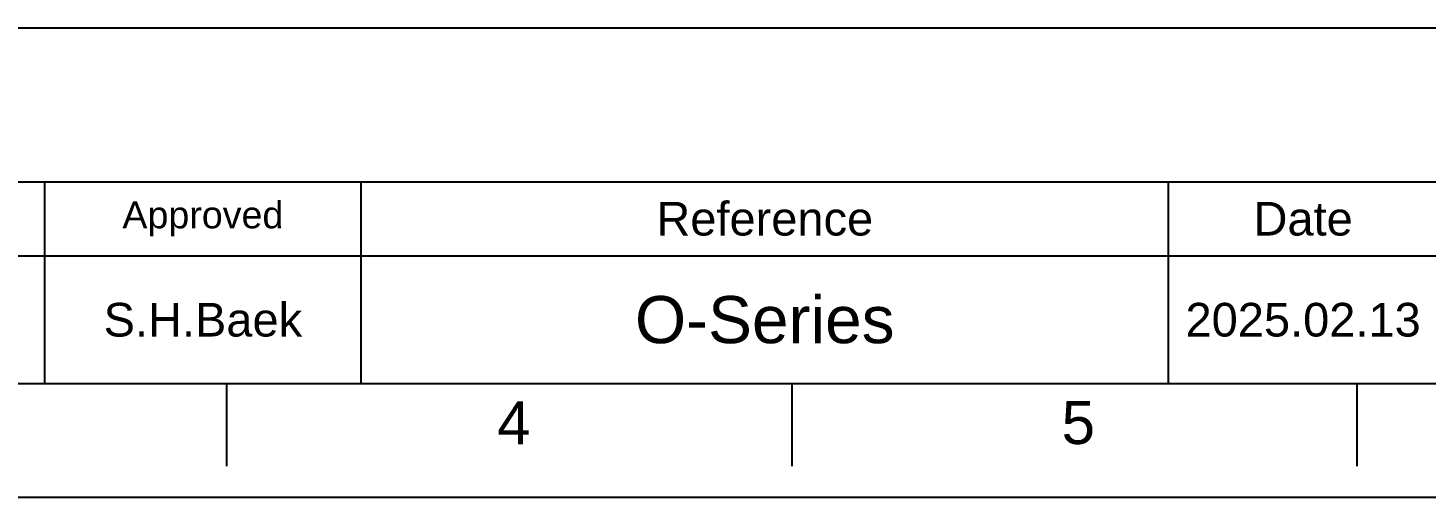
# Model space of a CAD drawing. Header units: millimetres. Extents: x 24023 to 24864, y 1163 to 1757.
# Drawn here: x 24308 to 24555.6, y 1162.7 to 1245.8 of the extents above; entities that cross this region are included whole.
import ezdxf

# ---------------------------------------------------------------- set-up
doc = ezdxf.new("R2010")
doc.units = ezdxf.units.MM
doc.layers.add('FORM', color=7, linetype='Continuous')
doc.layers.add('벽', color=2, linetype='Continuous')
doc.layers.add('TEXT', color=2, linetype='Continuous', lineweight=13)
doc.styles.get("Standard").update_dxf_attribs({"font": 'arial.ttf'})

msp = doc.modelspace()

# ---------------------------------------------------------------- linework, layer by layer
at = {"layer": 'FORM'}
for p, q in [((24198.94, 1218.51), (24843.75, 1218.51)), ((24310.98, 1182.76), (24310.98, 1218.51)), ((24367, 1182.76), (24367, 1218.51)), ((24510.02, 1182.76), (24510.02, 1218.51)), ((24510.02, 1182.76), (24510.02, 1218.51)), ((24510.02, 1182.76), (24510.02, 1218.51)), ((24142.92, 1205.4), (24700.73, 1205.4))]:
    msp.add_line(p, q, dxfattribs=at)
at = {"layer": 'FORM', "color": 7, "linetype": 'Continuous'}
for p, q in [((24843.75, 1182.76), (24042.8, 1182.76)), ((24343.16, 1182.76), (24343.16, 1168.2)), ((24443.28, 1182.76), (24443.28, 1168.2)), ((24543.4, 1182.76), (24543.4, 1168.2)), ((24022.78, 1162.73), (24863.78, 1162.73))]:
    msp.add_line(p, q, dxfattribs=at)
at = {"layer": 'TEXT'}
msp.add_point((24310.98, 1207.79), dxfattribs=at)
at = {"layer": '벽'}
msp.add_line((24074.97, 1245.77), (24776.17, 1245.77), dxfattribs=at)

# ---------------------------------------------------------------- texts
at = {"layer": 'FORM', "char_height": 7.63, "attachment_point": 5}
for s, insert in [('4', (24394.07, 1175.87)), ('5', (24494.04, 1175.87))]:
    msp.add_mtext_dynamic_manual_height_columns(s, width=50.0595, gutter_width=12.51, heights=[0], dxfattribs=dict(at, insert=insert))
at = {"layer": 'TEXT', "attachment_point": 5}
for s, width, insert, char_height in [('Approved', 56.019, (24338.99, 1211.96), 4.768), ('Reference', 143.0272, (24438.51, 1211.96), 5.959), ('Date', 47.6757, (24533.86, 1211.96), 5.959), ('O-Series', 143.0272, (24438.51, 1194.08), 8.343), ('S.H.Baek', 56.019, (24338.99, 1194.08), 5.959), ('2025.02.13', 47.6757, (24533.86, 1194.08), 5.959)]:
    msp.add_mtext_dynamic_manual_height_columns(s, width=width, gutter_width=29.8, heights=[0], dxfattribs=dict(at, insert=insert, char_height=char_height))

doc.saveas('drawing.dxf')
